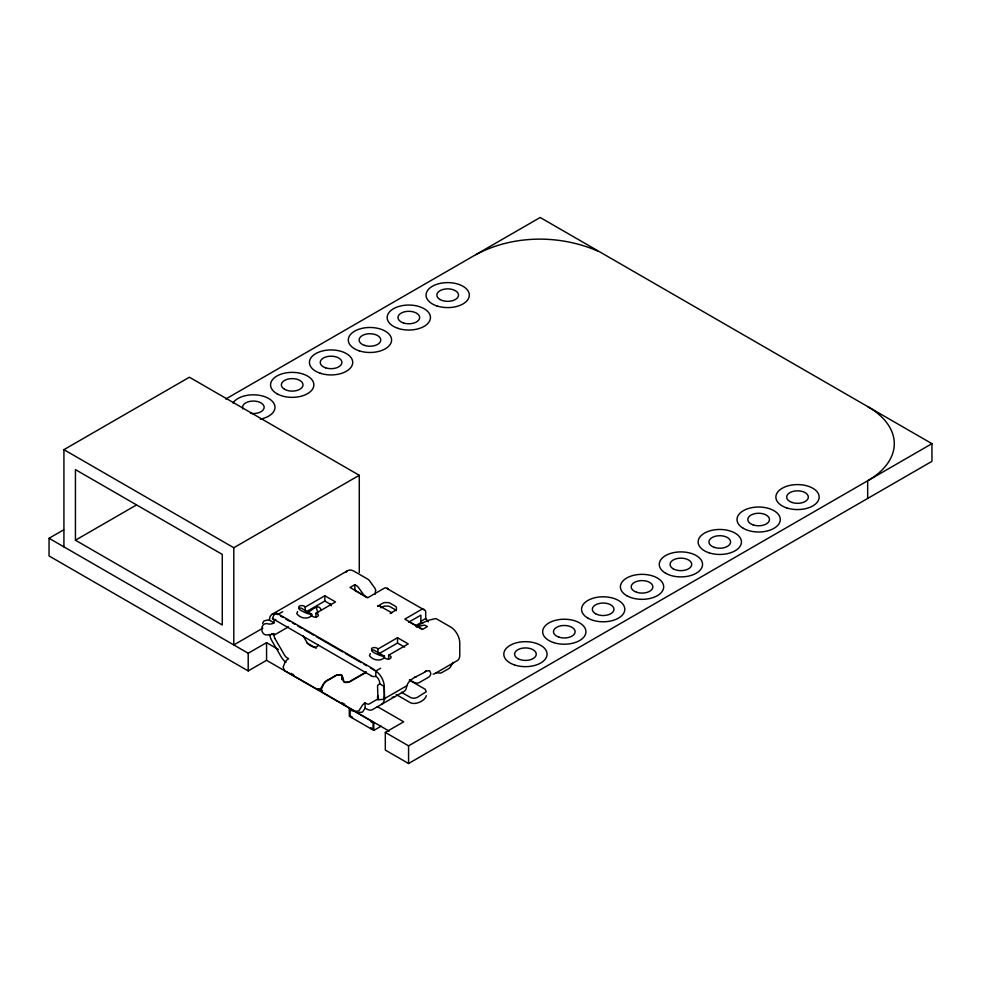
<?xml version="1.0" encoding="UTF-8"?>
<svg xmlns="http://www.w3.org/2000/svg" width="981" height="981" viewBox="0 0 981 981"><rect width="100%" height="100%" fill="white"/><g stroke="black" fill="none" stroke-linecap="round" stroke-linejoin="round"><path stroke-width="1.47" d="M370.524 667.963L375.821 671.016A13.035 7.529 60 0 1 384.233 686.479L384.626 699.269L377.918 699.747L377.587 686.872A5.898 3.409 0 0 1 379.659 683.843A5.506 3.176 60 0 0 375.821 676.314L375.821 671.016L371.419 667.828L277.795 613.726C275.416 611.028 271.798 617.969 272.976 619.036A13.526 7.811 -60 0 0 276.029 620.041M262.589 623.475L263.877 621.022L266.991 620.115L269.456 620.213L274.055 622.861A5.506 3.176 60 0 1 275.281 619.416M318.384 645.142C316.851 648.699 311.578 646.896 309.444 644.897A5.408 3.127 60 0 1 306.746 642.04L303.19 635.884M378.519 698.607L369.285 703.941A5.408 3.127 60 0 1 366.587 703.671L365.104 702.825L365.104 708.123L366.587 708.981A11.907 6.867 60 0 0 372.535 709.57L404.111 691.335A11.907 6.867 60 0 0 406.416 687.693C407.704 678.03 419.672 675.995 426.171 671.102L429.58 670.685L430.843 673.53A11.907 6.867 60 0 1 428.525 677.233L419.292 682.568A11.907 6.867 60 0 1 413.344 681.979L409.641 679.943M433.136 674.106A11.907 6.867 60 0 0 434.877 673.567L457.293 660.63A11.907 6.867 60 0 0 459.316 658.043L459.476 657.528A11.907 6.867 60 0 0 459.758 655.185L459.758 642.874A13.035 7.529 60 0 0 451.346 627.411L436.913 619.085A4.329 2.502 60 0 0 435.159 618.704L430.095 619.882A6.573 0.932 -24.2 0 0 428.305 620.433L423.829 622.322A7.468 1.055 -24.2 0 0 421.707 623.413L416.484 626.43M426.097 670.673L426.012 670.869A5.408 3.127 60 0 1 425.288 671.617M311.026 616.093L311.762 614.253L301.057 608.073C293.258 607.509 309.027 615.185 311.762 614.253M383.718 658.067L384.454 656.215L373.749 650.035C365.95 649.471 381.719 657.16 384.454 656.215M375.147 594.216L375.613 590.01M365.104 708.123L362.553 712.071L358.899 712.5M297.599 611.592L296.777 613.726C300.321 618.398 307.433 619.71 311.933 615.577C314.227 619.367 322.553 615.357 315.943 613.26L315.943 617.233M370.291 653.567L369.469 655.688C373.013 660.36 380.125 661.672 384.613 657.54C386.906 661.329 395.245 657.331 388.635 655.222L388.635 659.195M276.151 612.99L277.881 614.474L282.7 611.69M272.375 618.471L370.916 675.59M63.924 546.858L63.924 449.666L189.407 377.219L359.279 475.295L359.279 572.487M225.777 399.009L540.175 217.488L931.95 443.67L931.95 461.34L408.574 763.512L385.312 750.085L385.312 732.415L403.682 721.808L377.317 706.59M389.175 731.115L266.562 660.323L248.205 670.93L49.05 555.945L49.05 538.275L63.655 529.838M75.439 540.212L222.27 624.983L222.27 554.388L75.439 469.617L75.439 540.212L136.273 505.092M63.924 449.666L233.797 547.741L359.279 475.295M271.884 614.425L347.409 570.819M262.847 628.159L233.797 644.934L233.797 547.741M299.303 608.281C296.703 605.179 304.036 604.676 305.238 607.067L324.834 595.749L335.551 601.942L315.943 613.26M306.538 611.617L324.834 601.046L330.793 604.492M365.067 596.669L358.335 587.349A4.329 2.502 60 0 0 356.581 585.694L354.852 584.688L350.033 587.472L367.789 597.723L383.853 588.453A7.174 4.145 -60 0 1 385.692 587.803L425.325 610.55A6.291 3.63 -60 0 1 425.705 612.352L425.705 618.533L428.354 621.831M307.372 612.463C310.818 611.715 317.758 603.131 320.689 608.858A5.506 2.71 53.6 0 0 321.081 610.047L321.204 610.354M288.5 626.822L274.055 635.173L271.762 633.849M49.05 538.275L248.205 653.248L266.562 642.653L278.432 649.508M380.836 607.864L382.443 606.932A5.898 3.409 0 0 1 384.957 606.074L388.513 606.16A5.187 2.992 0 0 1 390.279 606.822L395.184 609.655A5.187 2.992 0 0 1 396.336 610.673M408.525 622.273L420.886 615.136L420.886 622.641L415.748 625.608M425.705 618.533L420.886 621.316L422.652 623.511M371.995 650.256C369.396 647.141 376.729 646.651 377.918 649.042L397.526 637.724L408.243 643.904L388.635 655.222M379.23 653.579L397.526 643.021L404.675 647.141M366.097 672.034L348.978 681.918L345.337 682.285A2.894 1.668 0 0 1 343.914 681.354L342.21 675.676A3.311 1.913 0 0 0 340.591 674.609L336.912 674.793L326.698 680.642A6.708 3.875 -60 0 0 322.97 684.713L320.529 688.846L317.734 689.606L284.735 670.722L283.092 667.239L284.87 662.727A6.708 3.875 -60 0 1 288.586 658.668L287.114 657.797A5.408 3.127 60 0 1 284.404 654.94L275.023 638.656M366.404 672.218L348.782 682.335L345.116 682.518A3.311 1.913 0 0 1 343.497 681.452L341.793 675.774A2.894 1.668 0 0 0 340.37 674.842L337.157 675.002L327.004 680.826A6.708 3.875 -60 0 0 323.276 684.897L321.351 689.324L322.271 692.218L355.134 711.372L358.788 710.943L361.388 706.896A6.708 3.875 -60 0 1 365.104 702.837M375.821 671.016L380.64 668.233M375.748 676.363L375.821 676.314A13.526 7.811 -60 0 1 370.904 675.602M381.768 704.235A11.907 6.867 60 0 0 384.233 698.779L406.907 685.694M373.798 730.416L373.798 722.457L349.31 708.331L349.31 716.277L373.798 730.416L381.143 726.173M385.312 732.415L408.574 745.842L931.95 443.67M475.908 254.594C512.904 234.888 559.195 234.422 597.454 250.928M416.336 626.945L423.902 625.204A4.329 2.502 60 0 1 425.668 625.571L427.397 626.577L422.566 629.361L404.822 619.109L420.886 609.826A7.174 4.145 -60 0 1 422.725 609.189L424.283 609.434M322.442 690.771L318.077 688.932M268.782 634.658C259.499 637.442 259.364 620.654 268.782 624.051A5.898 3.409 0 0 0 274.03 622.849M391.186 612.426L379.23 605.731A4.721 2.722 -60 0 0 377.624 606.184L382.443 603.401A5.898 3.409 0 0 1 384.957 602.542L388.513 602.628A5.187 2.992 0 0 1 390.279 603.29L395.184 606.123A5.187 2.992 0 0 1 396.336 607.141L396.483 609.189A5.898 3.409 0 0 1 394.987 610.648L390.168 613.432A4.721 2.722 -60 0 1 391.775 612.978M435.576 672.733L440.923 673.076L448.28 668.944A7.112 4.108 -60 0 0 450.132 667.472L452.731 663.095A6.229 3.593 -60 0 0 452.94 662.322M354.533 590.268L367.213 597.588M409.322 621.905L422.002 629.226M409.322 680.115L425.202 689.275L426.245 691.74L417.011 697.54L413.847 698.337L410.745 697.626L401.474 692.279M280.529 615.994L283.166 617.527M285.814 619.048L289.787 621.341M292.436 622.874L295.085 624.407M297.734 625.927L301.707 628.22M304.343 629.753L313.613 635.099M316.262 636.632L342.737 651.911M345.373 653.444L361.266 662.604M363.902 664.137L366.551 665.67M379.647 683.831L384.233 686.479L384.233 698.779M306.857 642.947L316.115 648.294M396.189 694.523L410.745 702.923C416.103 704.983 424.994 700.851 426.306 695.713M291.075 673.346L293.65 674.83M342.197 702.85L344.76 704.333M387.25 588.06L388.292 589.164M379.892 605.915L380.395 606.344A4.169 2.403 -60 0 1 380.591 606.65M384.552 699.306L384.233 697.074M377.918 699.747L377.587 697.466A5.898 3.409 0 0 1 378.139 695.554M316.225 606.871L316.373 607.435A11.907 6.867 60 0 0 317.954 612.438M867.67 498.446L867.67 480.776A90.902 52.483 0 0 0 867.67 406.563M408.574 745.842L408.574 763.512M397.526 637.724L397.526 643.021M377.918 649.042L377.918 653.015M370.732 720.692L370.732 721.575L373.038 722.899L373.038 729.091L370.732 727.767L370.732 728.65M354.852 584.688L354.852 589.998L355.625 590.439A2.158 1.251 60 0 1 356.495 591.261M352.375 710.097L352.375 710.98L350.082 709.655L350.082 715.836L352.375 717.16L352.375 718.043M342.369 677.209L342.21 679.208A3.311 1.913 0 0 0 341.94 678.877M341.928 677.258L341.928 679.612M324.834 595.749L324.834 601.046M305.238 607.067L305.238 611.04M266.562 642.653L266.562 660.323M248.205 653.248L248.205 670.93M242.883 408.93A10.816 6.242 0 0 1 252.387 401.082A10.816 6.242 0 0 1 264.11 407.851A10.816 6.242 0 0 1 250.535 413.344M232.988 403.032A21.643 12.495 0 0 1 268.806 398.568A21.643 12.495 0 0 1 260.284 419.145M331.161 605.853A5.408 3.127 60 0 1 330.499 603.928M269.456 620.213A13.035 7.529 60 0 1 275.649 613.738M276.752 614.008A13.035 7.529 60 0 1 277.881 614.474M268.782 634.658A5.898 3.409 0 0 0 274.03 633.456L274.055 635.173A5.408 3.127 60 0 0 274.999 638.631M269.628 634.511A11.907 6.867 60 0 0 271.921 640.814L281.167 656.816A11.907 6.867 60 0 0 286.011 662.383M375.613 590.01A6.573 5.285 43 0 0 374.656 587.877L369.592 580.85A4.329 2.502 60 0 0 367.838 579.195L353.405 570.868A13.035 7.529 60 0 0 346.085 572.193M416.042 676.951A5.408 3.127 60 0 1 414.571 677.16M394.865 696.669A11.907 6.867 60 0 1 392.142 697.197M517.772 658.582A10.816 6.242 0 0 0 535.884 655.786A10.816 6.242 0 0 0 522.628 648.134A10.816 6.242 0 0 0 517.772 658.582M514.608 664.983A21.643 12.495 0 0 0 547.067 654.168A21.643 12.495 0 0 0 514.608 643.352A21.643 12.495 0 0 0 514.608 664.983M558.888 637.135A10.816 6.242 0 0 0 575.124 631.727A10.816 6.242 0 0 0 558.888 626.319A10.816 6.242 0 0 0 558.888 637.135M553.48 642.543A21.643 12.495 0 0 0 585.939 631.727A21.643 12.495 0 0 0 553.48 620.899A21.643 12.495 0 0 0 553.48 642.543M595.516 613.701A10.816 6.242 0 0 0 613.615 610.905A10.816 6.242 0 0 0 600.372 603.254A10.816 6.242 0 0 0 595.516 613.701M587.864 618.116A21.643 12.495 0 0 0 624.075 612.524A21.643 12.495 0 0 0 597.564 597.221A21.643 12.495 0 0 0 587.864 618.116M636.632 592.254A10.816 6.242 0 0 0 652.856 586.846A10.816 6.242 0 0 0 636.632 581.426A10.816 6.242 0 0 0 636.632 592.254M626.736 595.675A21.643 12.495 0 0 0 662.948 590.072A21.643 12.495 0 0 0 636.436 574.768A21.643 12.495 0 0 0 626.736 595.675M673.26 568.821A10.816 6.242 0 0 0 691.36 566.012A10.816 6.242 0 0 0 678.104 558.361A10.816 6.242 0 0 0 673.26 568.821M665.608 573.235A21.643 12.495 0 0 0 701.82 567.631A21.643 12.495 0 0 0 675.308 552.328A21.643 12.495 0 0 0 665.608 573.235M714.364 547.373A10.816 6.242 0 0 0 730.6 541.953A10.816 6.242 0 0 0 714.364 536.546A10.816 6.242 0 0 0 714.364 547.373M708.956 552.781A21.643 12.495 0 0 0 741.428 541.953A21.643 12.495 0 0 0 708.956 531.138A21.643 12.495 0 0 0 708.956 552.781M753.236 524.933A10.816 6.242 0 0 0 769.472 519.513A10.816 6.242 0 0 0 753.236 514.105A10.816 6.242 0 0 0 753.236 524.933M743.353 528.354A21.643 12.495 0 0 0 779.552 522.75A21.643 12.495 0 0 0 753.052 507.447A21.643 12.495 0 0 0 743.353 528.354M792.108 502.48A10.816 6.242 0 0 0 808.344 497.073A10.816 6.242 0 0 0 792.108 491.665A10.816 6.242 0 0 0 792.108 502.48M786.701 507.9A21.643 12.495 0 0 0 819.16 497.073A21.643 12.495 0 0 0 786.701 486.257A21.643 12.495 0 0 0 786.701 507.9M284.551 389.285A10.816 6.242 0 0 0 302.651 386.477A10.816 6.242 0 0 0 289.395 378.825A10.816 6.242 0 0 0 284.551 389.285M276.9 393.7A21.643 12.495 0 0 0 313.111 388.096A21.643 12.495 0 0 0 286.599 372.792A21.643 12.495 0 0 0 276.9 393.7M325.667 367.838A10.816 6.242 0 0 0 341.891 362.418A10.816 6.242 0 0 0 325.667 357.01A10.816 6.242 0 0 0 325.667 367.838M320.247 373.246A21.643 12.495 0 0 0 352.719 362.418A21.643 12.495 0 0 0 320.247 351.603A21.643 12.495 0 0 0 320.247 373.246M364.527 345.398A10.816 6.242 0 0 0 380.763 339.978A10.816 6.242 0 0 0 364.527 334.57A10.816 6.242 0 0 0 364.527 345.398M359.12 350.806A21.643 12.495 0 0 0 391.591 339.978A21.643 12.495 0 0 0 359.12 329.162A21.643 12.495 0 0 0 359.12 350.806M397.992 328.365A21.643 12.495 0 0 0 430.451 317.537A21.643 12.495 0 0 0 397.992 306.722A21.643 12.495 0 0 0 397.992 328.365M403.399 322.945A10.816 6.242 0 0 0 419.635 317.537A10.816 6.242 0 0 0 403.399 312.13A10.816 6.242 0 0 0 403.399 322.945M440.028 299.512A10.816 6.242 0 0 0 458.139 296.716A10.816 6.242 0 0 0 444.884 289.064A10.816 6.242 0 0 0 440.028 299.512M436.864 305.925A21.643 12.495 0 0 0 469.323 295.097A21.643 12.495 0 0 0 436.864 284.282A21.643 12.495 0 0 0 436.864 305.925"/></g></svg>
